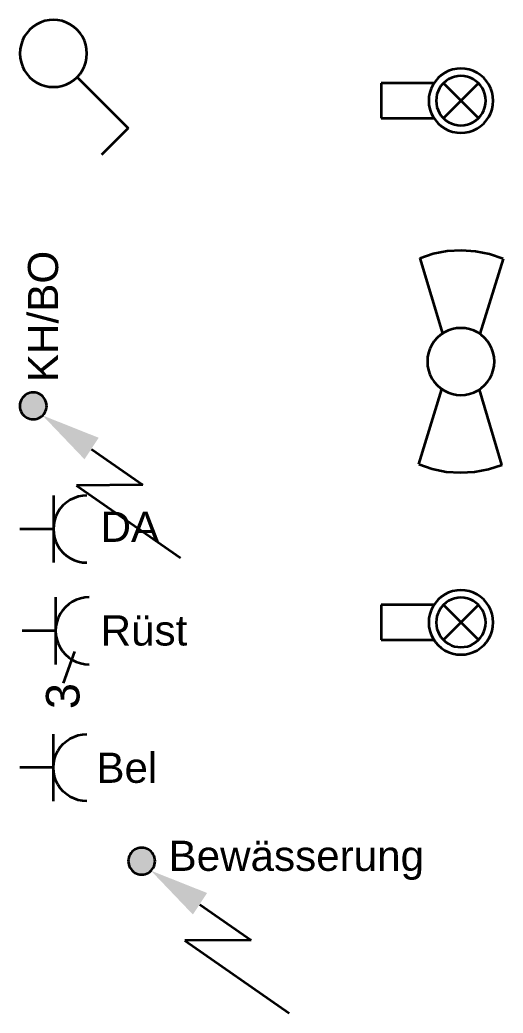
# Model space of a CAD drawing. Extents: x 800 to 1481, y 55 to 490.
# Drawn here: x 799.91 to 814.31, y 92.66 to 122.25 of the extents above; entities that cross this region are included whole.
import ezdxf

# ---------------------------------------------------------------- set-up
doc = ezdxf.new("R2010")
doc.units = 0
doc.layers.get('0').update_dxf_attribs({"lineweight": 18})
for name, color, linetype, lineweight, true_color in [('E_Kraft', 1, 'Continuous', 35, 0xff0000), ('E_Licht', 7, 'Continuous', 35, 0x0080ff), ('E_Starkstrom', 1, 'Continuous', 35, 0xff0000)]:
    doc.layers.add(name, color=color, linetype=linetype, lineweight=lineweight, true_color=true_color)
doc.styles.get("Standard").update_dxf_attribs({"font": 'arial.ttf'})

# ---------------------------------------------------------------- blocks, each defined once
blk = doc.blocks.new('Elektroanschluss-A0Q9B3QPAY', base_point=(799.905, 106.224))
at = {"color": 0, "linetype": 'ByBlock', "lineweight": -2, "ltscale": 0.35}
for p, q in [((799.988, 110.996), (799.959, 110.953)), ((800.023, 111.036), (799.988, 110.996)), ((800.062, 111.07), (800.023, 111.036)), ((800.105, 111.099), (800.062, 111.07)), ((800.152, 111.122), (800.105, 111.099)), ((800.202, 111.139), (800.152, 111.122)), ((800.253, 111.149), (800.202, 111.139)), ((800.305, 111.153), (800.253, 111.149)), ((800.358, 111.149), (800.305, 111.153)), ((800.409, 111.139), (800.358, 111.149)), ((800.459, 111.122), (800.409, 111.139)), ((800.505, 111.099), (800.459, 111.122)), ((800.549, 111.07), (800.505, 111.099)), ((800.588, 111.036), (800.549, 111.07)), ((800.623, 110.996), (800.588, 111.036)), ((800.652, 110.953), (800.623, 110.996)), ((799.909, 110.805), (799.905, 110.753)), ((799.905, 110.753), (799.909, 110.701)), ((799.919, 110.856), (799.909, 110.805)), ((799.909, 110.701), (799.919, 110.649)), ((799.936, 110.906), (799.919, 110.856)), ((799.959, 110.953), (799.936, 110.906)), ((800.675, 110.906), (800.652, 110.953)), ((800.692, 110.856), (800.675, 110.906)), ((800.702, 110.805), (800.692, 110.856)), ((800.692, 110.649), (800.702, 110.701)), ((800.705, 110.753), (800.702, 110.805)), ((800.702, 110.701), (800.705, 110.753)), ((799.919, 110.649), (799.936, 110.6)), ((799.936, 110.6), (799.959, 110.553)), ((799.959, 110.553), (799.988, 110.509)), ((799.988, 110.509), (800.023, 110.47)), ((800.023, 110.47), (800.062, 110.435)), ((800.062, 110.435), (800.105, 110.406)), ((800.105, 110.406), (800.152, 110.383)), ((800.459, 110.383), (800.505, 110.406)), ((800.505, 110.406), (800.549, 110.435)), ((800.549, 110.435), (800.588, 110.47)), ((800.588, 110.47), (800.623, 110.509)), ((800.623, 110.509), (800.652, 110.553)), ((800.652, 110.553), (800.675, 110.6)), ((800.675, 110.6), (800.692, 110.649)), ((800.152, 110.383), (800.202, 110.366)), ((800.202, 110.366), (800.253, 110.356)), ((800.253, 110.356), (800.305, 110.353)), ((800.305, 110.353), (800.358, 110.356)), ((800.358, 110.356), (800.409, 110.366)), ((800.409, 110.366), (800.459, 110.383)), ((802.042, 109.463), (803.572, 108.398)), ((803.572, 108.398), (801.596, 108.384)), ((801.596, 108.384), (804.697, 106.224))]:
    blk.add_line(p, q, dxfattribs=at)
for points in [[(800.652, 110.953), (799.959, 110.953), (800.588, 111.036)], [(799.959, 110.953), (800.588, 111.036), (800.023, 111.036)], [(800.588, 111.036), (800.023, 111.036), (800.505, 111.099)], [(800.023, 111.036), (800.505, 111.099), (800.105, 111.099)], [(800.588, 111.036), (800.023, 111.036), (800.588, 111.036)], [(800.023, 111.036), (800.588, 111.036), (800.023, 111.036)], [(800.505, 111.099), (800.105, 111.099), (800.409, 111.139)], [(800.105, 111.099), (800.409, 111.139), (800.202, 111.139)], [(800.505, 111.099), (800.105, 111.099), (800.505, 111.099)], [(800.105, 111.099), (800.505, 111.099), (800.105, 111.099)], [(800.409, 111.139), (800.202, 111.139), (800.305, 111.153)], [(800.409, 111.139), (800.202, 111.139), (800.409, 111.139)], [(800.202, 111.139), (800.409, 111.139), (800.202, 111.139)], [(800.705, 110.753), (799.905, 110.753), (800.692, 110.856)], [(799.905, 110.753), (800.692, 110.856), (799.919, 110.856)], [(799.919, 110.649), (800.705, 110.753), (799.905, 110.753)], [(800.692, 110.856), (799.919, 110.856), (800.652, 110.953)], [(799.919, 110.856), (800.652, 110.953), (799.959, 110.953)], [(800.692, 110.649), (799.919, 110.649), (800.705, 110.753)], [(800.652, 110.953), (799.959, 110.953), (800.652, 110.953)], [(799.959, 110.953), (800.652, 110.953), (799.959, 110.953)], [(799.959, 110.553), (800.692, 110.649), (799.919, 110.649)], [(800.692, 110.649), (799.919, 110.649), (800.692, 110.649)], [(799.919, 110.649), (800.692, 110.649), (799.919, 110.649)], [(800.652, 110.553), (799.959, 110.553), (800.692, 110.649)], [(800.023, 110.47), (800.652, 110.553), (799.959, 110.553)], [(800.652, 110.553), (799.959, 110.553), (800.652, 110.553)], [(799.959, 110.553), (800.652, 110.553), (799.959, 110.553)], [(800.588, 110.47), (800.023, 110.47), (800.652, 110.553)], [(800.105, 110.406), (800.588, 110.47), (800.023, 110.47)], [(800.588, 110.47), (800.023, 110.47), (800.588, 110.47)], [(800.023, 110.47), (800.588, 110.47), (800.023, 110.47)], [(800.505, 110.406), (800.105, 110.406), (800.588, 110.47)], [(800.202, 110.366), (800.505, 110.406), (800.105, 110.406)], [(800.409, 110.366), (800.202, 110.366), (800.505, 110.406)], [(802.256, 109.803), (801.218, 109.803), (800.581, 110.469)], [(800.305, 110.353), (800.409, 110.366), (800.202, 110.366)], [(800.409, 110.366), (800.202, 110.366), (800.409, 110.366)], [(800.202, 110.366), (800.409, 110.366), (800.202, 110.366)], [(801.832, 109.161), (802.256, 109.803), (801.218, 109.803)]]:
    blk.add_solid(points, dxfattribs=at)
blk = doc.blocks.new('Bauteilbeschriftung-A0Q9B3QRAY', base_point=(800.146, 111.461))
at = {"color": 0, "linetype": 'ByBlock', "lineweight": -2, "ltscale": 0.35, "insert": (800.146, 111.461), "char_height": 0.9, "attachment_point": 1, "rotation": 90}
blk.add_mtext('{\\fArial;KH/BO}', dxfattribs=at)
blk = doc.blocks.new('Steckdose T13_ UP-A0Q9B3QTAY', base_point=(799.905, 106.083))
at = {"color": 0, "linetype": 'ByBlock', "lineweight": -2, "ltscale": 0.35}
for p, q in [((800.905, 108.083), (800.905, 106.083)), ((801.647, 108.049), (801.523, 108.007)), ((801.775, 108.074), (801.647, 108.049)), ((801.905, 108.083), (801.775, 108.074)), ((801.198, 107.79), (801.112, 107.692)), ((801.297, 107.876), (801.198, 107.79)), ((801.405, 107.949), (801.297, 107.876)), ((801.523, 108.007), (801.405, 107.949)), ((800.982, 107.465), (800.94, 107.342)), ((801.039, 107.583), (800.982, 107.465)), ((801.112, 107.692), (801.039, 107.583)), ((800.914, 107.213), (800.905, 107.083)), ((800.94, 107.342), (800.914, 107.213)), ((800.905, 107.083), (799.905, 107.083)), ((800.905, 107.083), (800.914, 106.952)), ((800.914, 106.952), (800.94, 106.824)), ((800.94, 106.824), (800.982, 106.7)), ((800.982, 106.7), (801.039, 106.583)), ((801.039, 106.583), (801.112, 106.474)), ((801.112, 106.474), (801.198, 106.376)), ((801.198, 106.376), (801.297, 106.289)), ((801.297, 106.289), (801.405, 106.217)), ((801.405, 106.217), (801.523, 106.159)), ((801.523, 106.159), (801.647, 106.117)), ((801.647, 106.117), (801.775, 106.091)), ((801.775, 106.091), (801.905, 106.083))]:
    blk.add_line(p, q, dxfattribs=at)
blk = doc.blocks.new('Bauteilbeschriftung-A0Q9B3QVAY', base_point=(802.313, 106.701))
at = {"color": 0, "linetype": 'ByBlock', "lineweight": -2, "ltscale": 0.35, "insert": (802.313, 107.601), "char_height": 0.9, "attachment_point": 1}
blk.add_mtext('{\\fArial;DA}', dxfattribs=at)
blk = doc.blocks.new('Steckdose T13_ UP_ 3-fach-A0Q9B3QXAY', base_point=(799.97, 101.719))
at = {"color": 0, "linetype": 'ByBlock', "lineweight": -2, "ltscale": 0.35}
for p, q in [((800.97, 105.052), (800.97, 103.052)), ((801.361, 104.846), (801.263, 104.759)), ((801.47, 104.918), (801.361, 104.846)), ((801.587, 104.976), (801.47, 104.918)), ((801.711, 105.018), (801.587, 104.976)), ((801.839, 105.044), (801.711, 105.018)), ((801.97, 105.052), (801.839, 105.044)), ((801.104, 104.552), (801.046, 104.435)), ((801.177, 104.661), (801.104, 104.552)), ((801.263, 104.759), (801.177, 104.661)), ((800.978, 104.183), (800.97, 104.052)), ((801.004, 104.311), (800.978, 104.183)), ((801.046, 104.435), (801.004, 104.311)), ((800.97, 104.052), (799.97, 104.052)), ((800.97, 104.052), (800.978, 103.922)), ((800.978, 103.922), (801.004, 103.793)), ((801.004, 103.793), (801.046, 103.67)), ((801.046, 103.67), (801.104, 103.552)), ((801.104, 103.552), (801.177, 103.444)), ((801.177, 103.444), (801.263, 103.345)), ((801.539, 103.435), (801.2, 102.49)), ((801.263, 103.345), (801.361, 103.259)), ((801.361, 103.259), (801.47, 103.186)), ((801.47, 103.186), (801.587, 103.128)), ((801.587, 103.128), (801.711, 103.086)), ((801.711, 103.086), (801.839, 103.061)), ((801.839, 103.061), (801.97, 103.052))]:
    blk.add_line(p, q, dxfattribs=at)
at = {"color": 0, "linetype": 'ByBlock', "lineweight": -2, "ltscale": 0.35, "insert": (800.683, 101.719), "char_height": 1, "attachment_point": 1, "rotation": 90}
blk.add_mtext('{\\fArial;3}', dxfattribs=at)
blk = doc.blocks.new('Bauteilbeschriftung-A0Q9B3QZAY', base_point=(802.313, 103.613))
at = {"color": 0, "linetype": 'ByBlock', "lineweight": -2, "ltscale": 0.35, "insert": (802.313, 104.513), "char_height": 0.9, "attachment_point": 1}
blk.add_mtext('{\\fArial;Rüst}', dxfattribs=at)
blk = doc.blocks.new('Schalter_ Schema 0_ UP-A0Q9B3R5AY', base_point=(799.905, 118.228))
at = {"color": 0, "linetype": 'ByBlock', "lineweight": -2, "ltscale": 0.35}
for p, q in [((800.775, 122.245), (800.647, 122.22)), ((800.905, 122.254), (800.775, 122.245)), ((801.036, 122.245), (800.905, 122.254)), ((801.164, 122.22), (801.036, 122.245)), ((800.198, 121.961), (800.112, 121.862)), ((800.297, 122.047), (800.198, 121.961)), ((800.405, 122.12), (800.297, 122.047)), ((800.523, 122.178), (800.405, 122.12)), ((800.647, 122.22), (800.523, 122.178)), ((801.288, 122.178), (801.164, 122.22)), ((801.405, 122.12), (801.288, 122.178)), ((801.514, 122.047), (801.405, 122.12)), ((801.613, 121.961), (801.514, 122.047)), ((801.699, 121.862), (801.613, 121.961)), ((799.982, 121.636), (799.94, 121.513)), ((800.039, 121.754), (799.982, 121.636)), ((800.112, 121.862), (800.039, 121.754)), ((801.771, 121.754), (801.699, 121.862)), ((801.829, 121.636), (801.771, 121.754)), ((801.871, 121.513), (801.829, 121.636)), ((799.914, 121.384), (799.905, 121.254)), ((799.94, 121.513), (799.914, 121.384)), ((801.897, 121.384), (801.871, 121.513)), ((801.905, 121.254), (801.897, 121.384)), ((799.905, 121.254), (799.914, 121.123)), ((799.914, 121.123), (799.94, 120.995)), ((801.871, 120.995), (801.897, 121.123)), ((801.897, 121.123), (801.905, 121.254)), ((799.94, 120.995), (799.982, 120.871)), ((799.982, 120.871), (800.039, 120.754)), ((800.039, 120.754), (800.112, 120.645)), ((801.699, 120.645), (801.771, 120.754)), ((801.771, 120.754), (801.829, 120.871)), ((801.829, 120.871), (801.871, 120.995)), ((800.112, 120.645), (800.198, 120.547)), ((800.198, 120.547), (800.297, 120.46)), ((800.297, 120.46), (800.405, 120.388)), ((801.405, 120.388), (801.514, 120.46)), ((801.514, 120.46), (801.613, 120.547)), ((801.612, 120.547), (803.134, 119.025)), ((801.613, 120.547), (801.699, 120.645)), ((800.405, 120.388), (800.523, 120.33)), ((800.523, 120.33), (800.647, 120.288)), ((800.647, 120.288), (800.775, 120.262)), ((800.775, 120.262), (800.905, 120.254)), ((800.905, 120.254), (801.036, 120.262)), ((801.036, 120.262), (801.164, 120.288)), ((801.164, 120.288), (801.288, 120.33)), ((801.288, 120.33), (801.405, 120.388)), ((803.134, 119.025), (802.336, 118.228))]:
    blk.add_line(p, q, dxfattribs=at)
blk = doc.blocks.new('Elektroanschluss-A0Q9B3RFAY', base_point=(803.138, 92.66))
at = {"color": 0, "linetype": 'ByBlock', "lineweight": -2, "ltscale": 0.35}
for p, q in [((803.191, 97.389), (803.168, 97.342)), ((803.22, 97.433), (803.191, 97.389)), ((803.255, 97.472), (803.22, 97.433)), ((803.294, 97.506), (803.255, 97.472)), ((803.338, 97.535), (803.294, 97.506)), ((803.385, 97.559), (803.338, 97.535)), ((803.434, 97.575), (803.385, 97.559)), ((803.486, 97.586), (803.434, 97.575)), ((803.538, 97.589), (803.486, 97.586)), ((803.59, 97.586), (803.538, 97.589)), ((803.641, 97.575), (803.59, 97.586)), ((803.691, 97.559), (803.641, 97.575)), ((803.738, 97.535), (803.691, 97.559)), ((803.781, 97.506), (803.738, 97.535)), ((803.821, 97.472), (803.781, 97.506)), ((803.855, 97.433), (803.821, 97.472)), ((803.884, 97.389), (803.855, 97.433)), ((803.907, 97.342), (803.884, 97.389)), ((803.141, 97.241), (803.138, 97.189)), ((803.138, 97.189), (803.141, 97.137)), ((803.151, 97.293), (803.141, 97.241)), ((803.141, 97.137), (803.151, 97.085)), ((803.168, 97.342), (803.151, 97.293)), ((803.151, 97.085), (803.168, 97.036)), ((803.924, 97.293), (803.907, 97.342)), ((803.907, 97.036), (803.924, 97.085)), ((803.934, 97.241), (803.924, 97.293)), ((803.924, 97.085), (803.934, 97.137)), ((803.938, 97.189), (803.934, 97.241)), ((803.934, 97.137), (803.938, 97.189)), ((803.168, 97.036), (803.191, 96.989)), ((803.191, 96.989), (803.22, 96.946)), ((803.22, 96.946), (803.255, 96.906)), ((803.255, 96.906), (803.294, 96.872)), ((803.294, 96.872), (803.338, 96.843)), ((803.338, 96.843), (803.385, 96.819)), ((803.385, 96.819), (803.434, 96.803)), ((803.434, 96.803), (803.486, 96.792)), ((803.486, 96.792), (803.538, 96.789)), ((803.538, 96.789), (803.59, 96.792)), ((803.59, 96.792), (803.641, 96.803)), ((803.641, 96.803), (803.691, 96.819)), ((803.691, 96.819), (803.738, 96.843)), ((803.738, 96.843), (803.781, 96.872)), ((803.781, 96.872), (803.821, 96.906)), ((803.821, 96.906), (803.855, 96.946)), ((803.855, 96.946), (803.884, 96.989)), ((803.884, 96.989), (803.907, 97.036)), ((805.275, 95.9), (806.805, 94.834)), ((806.805, 94.834), (804.828, 94.82)), ((804.828, 94.82), (807.93, 92.66))]:
    blk.add_line(p, q, dxfattribs=at)
for points in [[(803.924, 97.293), (803.151, 97.293), (803.884, 97.389)], [(803.151, 97.293), (803.884, 97.389), (803.191, 97.389)], [(803.884, 97.389), (803.191, 97.389), (803.821, 97.472)], [(803.191, 97.389), (803.821, 97.472), (803.255, 97.472)], [(803.884, 97.389), (803.191, 97.389), (803.884, 97.389)], [(803.191, 97.389), (803.884, 97.389), (803.191, 97.389)], [(803.821, 97.472), (803.255, 97.472), (803.738, 97.535)], [(803.255, 97.472), (803.738, 97.535), (803.338, 97.535)], [(803.821, 97.472), (803.255, 97.472), (803.821, 97.472)], [(803.255, 97.472), (803.821, 97.472), (803.255, 97.472)], [(803.738, 97.535), (803.338, 97.535), (803.641, 97.575)], [(803.338, 97.535), (803.641, 97.575), (803.434, 97.575)], [(803.738, 97.535), (803.338, 97.535), (803.738, 97.535)], [(803.338, 97.535), (803.738, 97.535), (803.338, 97.535)], [(803.641, 97.575), (803.434, 97.575), (803.538, 97.589)], [(803.641, 97.575), (803.434, 97.575), (803.641, 97.575)], [(803.434, 97.575), (803.641, 97.575), (803.434, 97.575)], [(803.938, 97.189), (803.138, 97.189), (803.924, 97.293)], [(803.138, 97.189), (803.924, 97.293), (803.151, 97.293)], [(803.151, 97.085), (803.938, 97.189), (803.138, 97.189)], [(803.924, 97.085), (803.151, 97.085), (803.938, 97.189)], [(803.191, 96.989), (803.924, 97.085), (803.151, 97.085)], [(803.884, 96.989), (803.191, 96.989), (803.924, 97.085)], [(803.255, 96.906), (803.884, 96.989), (803.191, 96.989)], [(803.884, 96.989), (803.191, 96.989), (803.884, 96.989)], [(803.191, 96.989), (803.884, 96.989), (803.191, 96.989)], [(803.821, 96.906), (803.255, 96.906), (803.884, 96.989)], [(803.338, 96.843), (803.821, 96.906), (803.255, 96.906)], [(803.821, 96.906), (803.255, 96.906), (803.821, 96.906)], [(803.255, 96.906), (803.821, 96.906), (803.255, 96.906)], [(803.738, 96.843), (803.338, 96.843), (803.821, 96.906)], [(803.434, 96.803), (803.738, 96.843), (803.338, 96.843)], [(803.641, 96.803), (803.434, 96.803), (803.738, 96.843)], [(803.538, 96.789), (803.641, 96.803), (803.434, 96.803)], [(803.641, 96.803), (803.434, 96.803), (803.641, 96.803)], [(803.434, 96.803), (803.641, 96.803), (803.434, 96.803)], [(805.488, 96.24), (804.45, 96.24), (803.814, 96.905)], [(805.064, 95.598), (805.488, 96.24), (804.45, 96.24)]]:
    blk.add_solid(points, dxfattribs=at)
blk = doc.blocks.new('Bauteilbeschriftung-A0Q9B3RHAY', base_point=(804.339, 96.898))
at = {"color": 0, "linetype": 'ByBlock', "lineweight": -2, "ltscale": 0.35, "insert": (804.339, 97.798), "char_height": 0.9, "attachment_point": 1}
blk.add_mtext('{\\fArial;Bewässerung}', dxfattribs=at)
blk = doc.blocks.new('Steckdose T13_ UP-A0Q9B3SFAY', base_point=(799.905, 98.974))
at = {"color": 0, "linetype": 'ByBlock', "lineweight": -2, "ltscale": 0.35}
for p, q in [((800.905, 98.974), (800.905, 100.974)), ((801.523, 100.897), (801.647, 100.94)), ((801.647, 100.94), (801.775, 100.965)), ((801.775, 100.965), (801.905, 100.974)), ((801.112, 100.582), (801.198, 100.681)), ((801.198, 100.681), (801.297, 100.767)), ((801.297, 100.767), (801.405, 100.84)), ((801.405, 100.84), (801.523, 100.897)), ((800.94, 100.232), (800.982, 100.356)), ((800.982, 100.356), (801.039, 100.474)), ((801.039, 100.474), (801.112, 100.582)), ((800.905, 99.974), (800.914, 100.104)), ((800.914, 100.104), (800.94, 100.232)), ((800.905, 99.974), (799.905, 99.974)), ((800.914, 99.843), (800.905, 99.974)), ((800.94, 99.715), (800.914, 99.843)), ((800.982, 99.591), (800.94, 99.715)), ((801.039, 99.474), (800.982, 99.591)), ((801.112, 99.365), (801.039, 99.474)), ((801.198, 99.266), (801.112, 99.365)), ((801.297, 99.18), (801.198, 99.266)), ((801.405, 99.108), (801.297, 99.18)), ((801.523, 99.05), (801.405, 99.108)), ((801.647, 99.008), (801.523, 99.05)), ((801.775, 98.982), (801.647, 99.008)), ((801.905, 98.974), (801.775, 98.982))]:
    blk.add_line(p, q, dxfattribs=at)
blk = doc.blocks.new('Bauteilbeschriftung-A0Q9B3SHAY', base_point=(802.187, 99.521))
at = {"color": 0, "linetype": 'ByBlock', "lineweight": -2, "ltscale": 0.35, "insert": (802.187, 100.421), "char_height": 0.9, "attachment_point": 1}
blk.add_mtext('{\\fArial;Bel}', dxfattribs=at)
blk = doc.blocks.new('LED-Deckenleuchte mit Trafotunnel-A0Q9B3SJAY', base_point=(810.676, 118.886))
at = {"color": 0, "linetype": 'ByBlock', "lineweight": -2, "ltscale": 0.35}
for p, q in [((812.807, 120.773), (812.688, 120.733)), ((812.93, 120.798), (812.807, 120.773)), ((813.055, 120.806), (812.93, 120.798)), ((813.181, 120.798), (813.055, 120.806)), ((813.304, 120.773), (813.181, 120.798)), ((813.423, 120.733), (813.304, 120.773)), ((812.376, 120.525), (812.294, 120.431)), ((812.471, 120.608), (812.376, 120.525)), ((812.575, 120.678), (812.471, 120.608)), ((812.688, 120.733), (812.575, 120.678)), ((812.686, 120.486), (812.606, 120.432)), ((812.773, 120.528), (812.686, 120.486)), ((812.864, 120.559), (812.773, 120.528)), ((812.959, 120.578), (812.864, 120.559)), ((813.055, 120.584), (812.959, 120.578)), ((813.152, 120.578), (813.055, 120.584)), ((813.247, 120.559), (813.152, 120.578)), ((813.338, 120.528), (813.247, 120.559)), ((813.425, 120.486), (813.338, 120.528)), ((813.536, 120.678), (813.423, 120.733)), ((813.505, 120.432), (813.425, 120.486)), ((813.64, 120.608), (813.536, 120.678)), ((813.734, 120.525), (813.64, 120.608)), ((813.817, 120.431), (813.734, 120.525)), ((812.25, 120.368), (810.676, 120.368)), ((810.676, 120.368), (810.676, 119.324)), ((812.168, 120.213), (812.128, 120.094)), ((812.224, 120.326), (812.168, 120.213)), ((812.294, 120.431), (812.224, 120.326)), ((812.416, 120.215), (812.373, 120.129)), ((812.47, 120.296), (812.416, 120.215)), ((812.533, 120.368), (812.47, 120.296)), ((812.606, 120.432), (812.533, 120.368)), ((812.533, 120.368), (813.578, 119.324)), ((812.533, 119.324), (813.578, 120.368)), ((813.578, 120.368), (813.505, 120.432)), ((813.641, 120.296), (813.578, 120.368)), ((813.695, 120.215), (813.641, 120.296)), ((813.738, 120.129), (813.695, 120.215)), ((813.887, 120.326), (813.817, 120.431)), ((813.943, 120.213), (813.887, 120.326)), ((813.983, 120.094), (813.943, 120.213)), ((812.103, 119.971), (812.095, 119.846)), ((812.128, 120.094), (812.103, 119.971)), ((812.323, 119.942), (812.317, 119.846)), ((812.342, 120.037), (812.323, 119.942)), ((812.373, 120.129), (812.342, 120.037)), ((813.769, 120.037), (813.738, 120.129)), ((813.788, 119.942), (813.769, 120.037)), ((813.794, 119.846), (813.788, 119.942)), ((814.007, 119.971), (813.983, 120.094)), ((814.016, 119.846), (814.007, 119.971)), ((812.095, 119.846), (812.103, 119.721)), ((812.103, 119.721), (812.128, 119.597)), ((812.128, 119.597), (812.168, 119.478)), ((812.317, 119.846), (812.323, 119.75)), ((812.323, 119.75), (812.342, 119.655)), ((812.342, 119.655), (812.373, 119.563)), ((812.373, 119.563), (812.416, 119.477)), ((813.695, 119.477), (813.738, 119.563)), ((813.738, 119.563), (813.769, 119.655)), ((813.769, 119.655), (813.788, 119.75)), ((813.788, 119.75), (813.794, 119.846)), ((813.943, 119.478), (813.983, 119.597)), ((813.983, 119.597), (814.007, 119.721)), ((814.007, 119.721), (814.016, 119.846)), ((810.676, 119.324), (812.25, 119.324)), ((812.168, 119.478), (812.224, 119.366)), ((812.224, 119.366), (812.294, 119.261)), ((812.416, 119.477), (812.47, 119.396)), ((812.47, 119.396), (812.533, 119.324)), ((812.533, 119.324), (812.606, 119.26)), ((813.505, 119.26), (813.578, 119.324)), ((813.578, 119.324), (813.641, 119.396)), ((813.641, 119.396), (813.695, 119.477)), ((813.817, 119.261), (813.887, 119.366)), ((813.887, 119.366), (813.943, 119.478)), ((812.294, 119.261), (812.376, 119.167)), ((812.376, 119.167), (812.471, 119.084)), ((812.471, 119.084), (812.575, 119.014)), ((812.575, 119.014), (812.688, 118.959)), ((812.606, 119.26), (812.686, 119.206)), ((812.686, 119.206), (812.773, 119.164)), ((812.773, 119.164), (812.864, 119.133)), ((812.864, 119.133), (812.959, 119.114)), ((812.959, 119.114), (813.055, 119.107)), ((813.055, 119.107), (813.152, 119.114)), ((813.152, 119.114), (813.247, 119.133)), ((813.247, 119.133), (813.338, 119.164)), ((813.338, 119.164), (813.425, 119.206)), ((813.423, 118.959), (813.536, 119.014)), ((813.425, 119.206), (813.505, 119.26)), ((813.536, 119.014), (813.64, 119.084)), ((813.64, 119.084), (813.734, 119.167)), ((813.734, 119.167), (813.817, 119.261)), ((812.688, 118.959), (812.807, 118.918)), ((812.807, 118.918), (812.93, 118.894)), ((812.93, 118.894), (813.055, 118.886)), ((813.055, 118.886), (813.181, 118.894)), ((813.181, 118.894), (813.304, 118.918)), ((813.304, 118.918), (813.423, 118.959))]:
    blk.add_line(p, q, dxfattribs=at)
blk = doc.blocks.new('LED-Deckenleuchte mit Trafotunnel-A0Q9B3SLAY', base_point=(810.676, 103.341))
at = {"color": 0, "linetype": 'ByBlock', "lineweight": -2, "ltscale": 0.35}
for p, q in [((812.471, 105.063), (812.376, 104.98)), ((812.575, 105.132), (812.471, 105.063)), ((812.688, 105.188), (812.575, 105.132)), ((812.807, 105.228), (812.688, 105.188)), ((812.93, 105.253), (812.807, 105.228)), ((813.055, 105.261), (812.93, 105.253)), ((813.181, 105.253), (813.055, 105.261)), ((813.304, 105.228), (813.181, 105.253)), ((813.423, 105.188), (813.304, 105.228)), ((813.536, 105.132), (813.423, 105.188)), ((813.64, 105.063), (813.536, 105.132)), ((813.734, 104.98), (813.64, 105.063)), ((812.25, 104.823), (810.676, 104.823)), ((810.676, 104.823), (810.676, 103.779)), ((812.224, 104.781), (812.168, 104.668)), ((812.294, 104.885), (812.224, 104.781)), ((812.376, 104.98), (812.294, 104.885)), ((812.533, 104.823), (812.47, 104.75)), ((812.606, 104.887), (812.533, 104.823)), ((812.533, 104.823), (813.578, 103.779)), ((812.533, 103.779), (813.578, 104.823)), ((812.686, 104.94), (812.606, 104.887)), ((812.773, 104.983), (812.686, 104.94)), ((812.864, 105.014), (812.773, 104.983)), ((812.959, 105.033), (812.864, 105.014)), ((813.055, 105.039), (812.959, 105.033)), ((813.152, 105.033), (813.055, 105.039)), ((813.247, 105.014), (813.152, 105.033)), ((813.338, 104.983), (813.247, 105.014)), ((813.425, 104.94), (813.338, 104.983)), ((813.505, 104.887), (813.425, 104.94)), ((813.578, 104.823), (813.505, 104.887)), ((813.641, 104.75), (813.578, 104.823)), ((813.817, 104.885), (813.734, 104.98)), ((813.887, 104.781), (813.817, 104.885)), ((813.943, 104.668), (813.887, 104.781)), ((812.128, 104.549), (812.103, 104.426)), ((812.168, 104.668), (812.128, 104.549)), ((812.342, 104.492), (812.323, 104.397)), ((812.373, 104.583), (812.342, 104.492)), ((812.416, 104.67), (812.373, 104.583)), ((812.47, 104.75), (812.416, 104.67)), ((813.695, 104.67), (813.641, 104.75)), ((813.738, 104.583), (813.695, 104.67)), ((813.769, 104.492), (813.738, 104.583)), ((813.788, 104.397), (813.769, 104.492)), ((813.983, 104.549), (813.943, 104.668)), ((814.007, 104.426), (813.983, 104.549)), ((812.103, 104.426), (812.095, 104.301)), ((812.095, 104.301), (812.103, 104.175)), ((812.103, 104.175), (812.128, 104.052)), ((812.323, 104.397), (812.317, 104.301)), ((812.317, 104.301), (812.323, 104.204)), ((812.323, 104.204), (812.342, 104.11)), ((813.769, 104.11), (813.788, 104.204)), ((813.794, 104.301), (813.788, 104.397)), ((813.788, 104.204), (813.794, 104.301)), ((813.983, 104.052), (814.007, 104.175)), ((814.016, 104.301), (814.007, 104.426)), ((814.007, 104.175), (814.016, 104.301)), ((812.128, 104.052), (812.168, 103.933)), ((812.168, 103.933), (812.224, 103.821)), ((812.342, 104.11), (812.373, 104.018)), ((812.373, 104.018), (812.416, 103.932)), ((812.416, 103.932), (812.47, 103.851)), ((813.641, 103.851), (813.695, 103.932)), ((813.695, 103.932), (813.738, 104.018)), ((813.738, 104.018), (813.769, 104.11)), ((813.887, 103.821), (813.943, 103.933)), ((813.943, 103.933), (813.983, 104.052)), ((810.676, 103.779), (812.25, 103.779)), ((812.224, 103.821), (812.294, 103.716)), ((812.294, 103.716), (812.376, 103.622)), ((812.376, 103.622), (812.471, 103.539)), ((812.47, 103.851), (812.533, 103.779)), ((812.533, 103.779), (812.606, 103.715)), ((812.606, 103.715), (812.686, 103.661)), ((812.686, 103.661), (812.773, 103.618)), ((812.773, 103.618), (812.864, 103.587)), ((812.864, 103.587), (812.959, 103.569)), ((813.152, 103.569), (813.247, 103.587)), ((813.247, 103.587), (813.338, 103.618)), ((813.338, 103.618), (813.425, 103.661)), ((813.425, 103.661), (813.505, 103.715)), ((813.505, 103.715), (813.578, 103.779)), ((813.578, 103.779), (813.641, 103.851)), ((813.64, 103.539), (813.734, 103.622)), ((813.734, 103.622), (813.817, 103.716)), ((813.817, 103.716), (813.887, 103.821)), ((812.471, 103.539), (812.575, 103.469)), ((812.575, 103.469), (812.688, 103.414)), ((812.688, 103.414), (812.807, 103.373)), ((812.807, 103.373), (812.93, 103.349)), ((812.93, 103.349), (813.055, 103.341)), ((812.959, 103.569), (813.055, 103.562)), ((813.055, 103.562), (813.152, 103.569)), ((813.055, 103.341), (813.181, 103.349)), ((813.181, 103.349), (813.304, 103.373)), ((813.304, 103.373), (813.423, 103.414)), ((813.423, 103.414), (813.536, 103.469)), ((813.536, 103.469), (813.64, 103.539))]:
    blk.add_line(p, q, dxfattribs=at)
blk = doc.blocks.new('Bewegungsmelder 360°_ UP-A0Q9B3SNAY', base_point=(811.796, 108.763))
at = {"color": 0, "lineweight": -2}
for p, q in [((812.23, 115.279), (811.826, 115.147)), ((811.833, 115.15), (812.505, 112.908)), ((812.647, 115.359), (812.23, 115.279)), ((813.071, 115.384), (812.647, 115.359)), ((813.495, 115.355), (813.071, 115.384)), ((813.912, 115.271), (813.495, 115.355)), ((814.315, 115.135), (813.621, 112.898)), ((814.315, 115.135), (813.912, 115.271)), ((812.925, 113.065), (812.797, 113.039)), ((813.055, 113.073), (812.925, 113.065)), ((813.186, 113.065), (813.055, 113.073)), ((813.314, 113.039), (813.186, 113.065)), ((812.348, 112.78), (812.262, 112.682)), ((812.447, 112.867), (812.348, 112.78)), ((812.555, 112.939), (812.447, 112.867)), ((812.673, 112.997), (812.555, 112.939)), ((812.797, 113.039), (812.673, 112.997)), ((813.438, 112.997), (813.314, 113.039)), ((813.555, 112.939), (813.438, 112.997)), ((813.664, 112.867), (813.555, 112.939)), ((813.763, 112.78), (813.664, 112.867)), ((813.849, 112.682), (813.763, 112.78)), ((812.132, 112.456), (812.09, 112.332)), ((812.189, 112.573), (812.132, 112.456)), ((812.262, 112.682), (812.189, 112.573)), ((813.921, 112.573), (813.849, 112.682)), ((813.979, 112.456), (813.921, 112.573)), ((814.021, 112.332), (813.979, 112.456)), ((812.064, 112.204), (812.055, 112.073)), ((812.09, 112.332), (812.064, 112.204)), ((814.047, 112.204), (814.021, 112.332)), ((814.055, 112.073), (814.047, 112.204)), ((812.055, 112.073), (812.064, 111.943)), ((812.064, 111.943), (812.09, 111.815)), ((814.021, 111.815), (814.047, 111.943)), ((814.047, 111.943), (814.055, 112.073)), ((812.09, 111.815), (812.132, 111.691)), ((812.132, 111.691), (812.189, 111.573)), ((812.189, 111.573), (812.262, 111.465)), ((813.849, 111.465), (813.921, 111.573)), ((813.921, 111.573), (813.979, 111.691)), ((813.979, 111.691), (814.021, 111.815)), ((812.262, 111.465), (812.348, 111.366)), ((812.348, 111.366), (812.447, 111.28)), ((812.447, 111.28), (812.555, 111.207)), ((813.555, 111.207), (813.664, 111.28)), ((813.664, 111.28), (813.763, 111.366)), ((813.763, 111.366), (813.849, 111.465)), ((811.796, 109.012), (812.49, 111.249)), ((812.555, 111.207), (812.673, 111.15)), ((812.673, 111.15), (812.797, 111.107)), ((812.797, 111.107), (812.925, 111.082)), ((812.925, 111.082), (813.055, 111.073)), ((813.055, 111.073), (813.186, 111.082)), ((813.186, 111.082), (813.314, 111.107)), ((813.314, 111.107), (813.438, 111.15)), ((813.438, 111.15), (813.555, 111.207)), ((814.278, 108.997), (813.606, 111.239)), ((811.796, 109.012), (812.199, 108.876)), ((813.881, 108.867), (814.285, 109)), ((812.199, 108.876), (812.616, 108.792)), ((812.616, 108.792), (813.039, 108.763)), ((813.039, 108.763), (813.464, 108.788)), ((813.464, 108.788), (813.881, 108.867))]:
    blk.add_line(p, q, dxfattribs=at)

msp = doc.modelspace()

# ---------------------------------------------------------------- block references
at = {"layer": 'E_Kraft', "ltscale": 0.35}
for name, p in [('Schalter_ Schema 0_ UP-A0Q9B3R5AY', (799.905, 118.228)), ('Steckdose T13_ UP-A0Q9B3QTAY', (799.905, 106.083)), ('Bauteilbeschriftung-A0Q9B3QVAY', (802.313, 106.701)), ('Steckdose T13_ UP_ 3-fach-A0Q9B3QXAY', (799.97, 101.719)), ('Bauteilbeschriftung-A0Q9B3QZAY', (802.313, 103.613)), ('Steckdose T13_ UP-A0Q9B3SFAY', (799.905, 98.974)), ('Bauteilbeschriftung-A0Q9B3SHAY', (802.187, 99.521))]:
    msp.add_blockref(name, p, dxfattribs=at)
at = {"layer": 'E_Licht', "ltscale": 0.35}
for name, p in [('LED-Deckenleuchte mit Trafotunnel-A0Q9B3SJAY', (810.676, 118.886)), ('LED-Deckenleuchte mit Trafotunnel-A0Q9B3SLAY', (810.676, 103.341))]:
    msp.add_blockref(name, p, dxfattribs=at)
at = {"layer": 'E_Licht', "linetype": 'Continuous', "ltscale": 0.35}
msp.add_blockref('Bewegungsmelder 360°_ UP-A0Q9B3SNAY', (811.796, 108.763), dxfattribs=at)
at = {"layer": 'E_Starkstrom', "ltscale": 0.35}
for name, p in [('Bauteilbeschriftung-A0Q9B3QRAY', (800.146, 111.461)), ('Elektroanschluss-A0Q9B3QPAY', (799.905, 106.224)), ('Bauteilbeschriftung-A0Q9B3RHAY', (804.339, 96.898)), ('Elektroanschluss-A0Q9B3RFAY', (803.138, 92.66))]:
    msp.add_blockref(name, p, dxfattribs=at)

doc.saveas('drawing.dxf')
